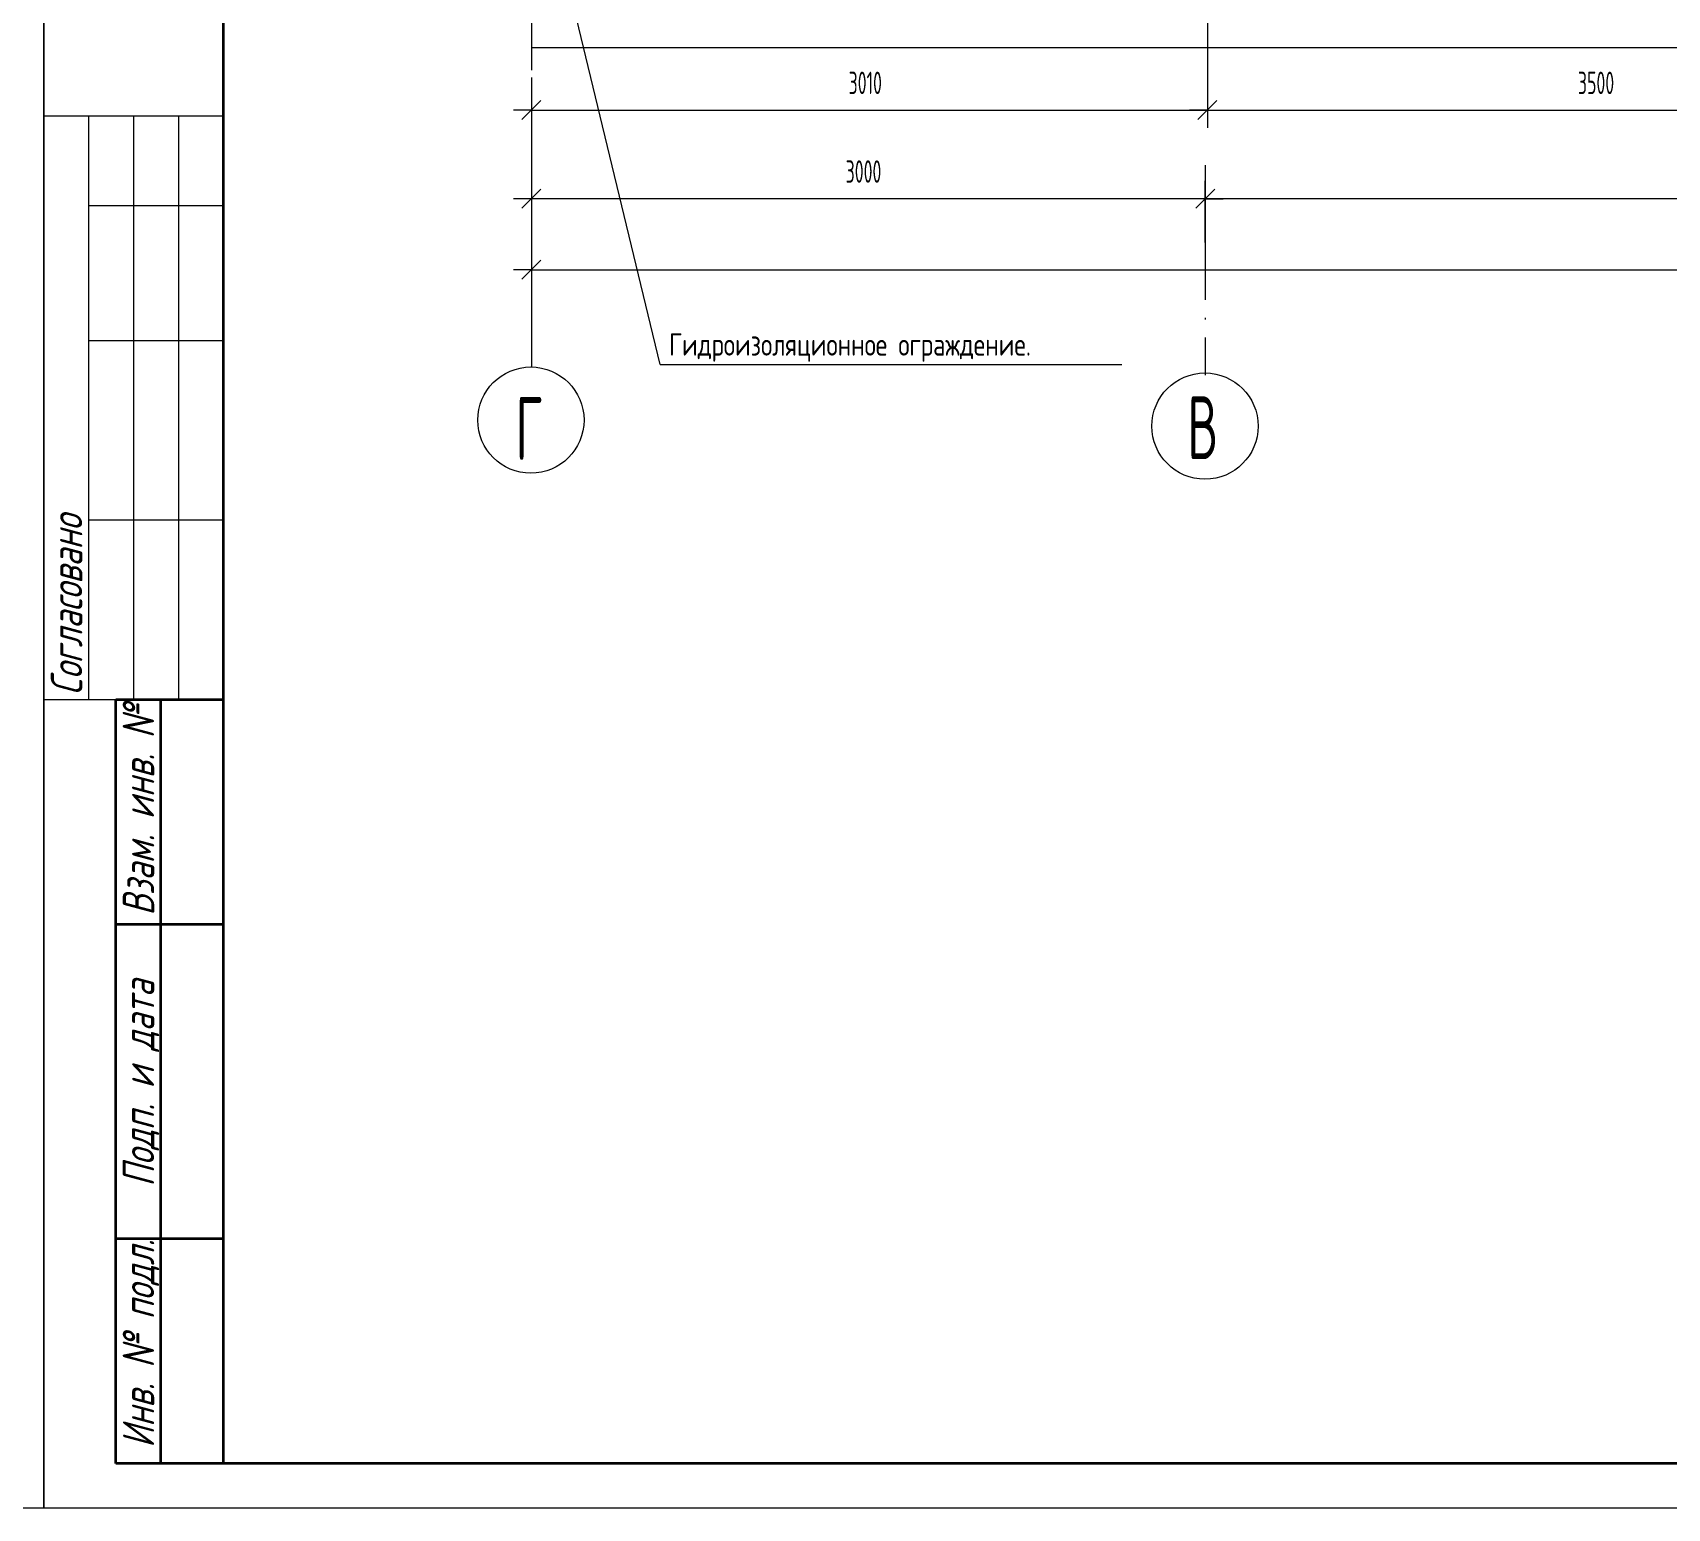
# Model space of a CAD drawing. Header units: millimetres. Extents: x -2281 to 5887, y 0 to 4166.
# Drawn here: x 2521.8 to 2703.7, y 0 to 164.3 of the extents above; entities that cross this region are included whole.
import ezdxf

# ---------------------------------------------------------------- set-up
doc = ezdxf.new("R2010")
doc.units = ezdxf.units.MM
for name, pattern in [('K5LT32848', [19.2, 15, -2, 0.2, -2]), ('K5LT_BASIC', [0]), ('K5LT_THIN', [0])]:
    doc.linetypes.add(name, pattern=pattern)
doc.layers.add('Системный слой', color=7, linetype='Continuous')
doc.styles.add('KDIMTEXTSTYLE', font='GOST_AU.SHX', dxfattribs={"width": 0.96, "oblique": 15, "height": 5})
doc.styles.add('KTEXTSTYLE', font='GOST_AU.SHX', dxfattribs={"width": 0.96, "height": 5})
doc.dimstyles.new('KDIMSTYLE (0.03)', dxfattribs={"dimtxt": 5, "dimasz": 1, "dimexe": 2, "dimexo": 0, "dimgap": 1, "dimtad": 1, "dimlfac": 40, "dimtxsty": 'KDIMTEXTSTYLE', "dimsah": 1, "dimcen": 0, "dimdle": 1, "dimadec": 0, "dimazin": 0, "dimtfac": 0.667, "dimtmove": 0, "dimatfit": 3, "dimfxl": 1, "dimtvp": 1, "dimtolj": 1, "dimtzin": 0, "dimarcsym": 0})

# ---------------------------------------------------------------- blocks, each defined once
blk = doc.blocks.new('D7')
at = {"layer": 'Системный слой', "color": 7, "linetype": 'K5LT_THIN', "lineweight": 13, "transparency": 16777216}
for p, q in [((2652.25, 140.92), (2652.25, 147.81)), ((2802.25, 149.09), (2802.25, 143.81)), ((2652.25, 145.81), (2650.25, 145.81)), ((2653.31, 146.87), (2651.19, 144.75)), ((2802.25, 145.81), (2652.25, 145.81)), ((2801.19, 144.75), (2803.31, 146.87)), ((2802.25, 145.81), (2804.25, 145.81))]:
    blk.add_line(p, q, dxfattribs=at)
at = {"transparency": 16777216}
blk.add_wipeout([(2738.73, 146.81), (2738.73, 150.38), (2743.56, 150.38), (2743.56, 146.81)], dxfattribs=at).dxf.layer = 'Системный слой'
at = {"layer": 'Системный слой', "color": 7, "transparency": 16777216, "insert": (2738.73, 150.08), "char_height": 2.5, "attachment_point": 1, "style": 'KTEXTSTYLE'}
blk.add_mtext('\\H3.5;\\W0.965;\\Q15;\\Q0;\\W0.715;\\H2.50;6000', dxfattribs=at)
blk = doc.blocks.new('KDIMARROW_03')
at = {"layer": 'Системный слой', "color": 0, "linetype": 'K5LT_THIN', "lineweight": 13}
for p, q in [((-1.06, -1.06), (1.06, 1.06)), ((0, 0), (-1, 0)), ((0, 0), (2, 0))]:
    blk.add_line(p, q, dxfattribs=at)
blk = doc.blocks.new('D9')
at = {"layer": 'Системный слой', "color": 7, "linetype": 'K5LT_THIN', "lineweight": 13, "transparency": 16777216}
for p, q in [((2577.25, 141), (2577.25, 135.9)), ((2578.31, 138.96), (2576.19, 136.84)), ((2951.19, 136.84), (2953.31, 138.96)), ((2952.25, 137.17), (2952.25, 139.9)), ((2577.25, 137.9), (2575.25, 137.9)), ((2577.25, 137.9), (2952.25, 137.9)), ((2952.25, 137.9), (2954.25, 137.9))]:
    blk.add_line(p, q, dxfattribs=at)
at = {"transparency": 16777216}
blk.add_wipeout([(2807.3, 138.9), (2807.3, 142.47), (2812.96, 142.47), (2812.96, 138.9)], dxfattribs=at).dxf.layer = 'Системный слой'
at = {"layer": 'Системный слой', "color": 7, "transparency": 16777216, "insert": (2807.3, 142.17), "char_height": 2.5, "attachment_point": 1, "style": 'KTEXTSTYLE'}
blk.add_mtext('\\H3.5;\\W0.965;\\Q15;\\Q0;\\W0.715;\\H2.50;15000', dxfattribs=at)
blk = doc.blocks.new('D10')
at = {"layer": 'Системный слой', "color": 7, "linetype": 'K5LT_THIN', "lineweight": 13, "transparency": 16777216}
for p, q in [((2577.25, 152.59), (2577.25, 143.81)), ((2577.25, 145.81), (2575.25, 145.81)), ((2578.31, 146.87), (2576.19, 144.75)), ((2652.25, 145.81), (2577.25, 145.81)), ((2651.19, 144.75), (2653.31, 146.87)), ((2652.25, 147.32), (2652.25, 143.81)), ((2652.25, 145.81), (2654.25, 145.81))]:
    blk.add_line(p, q, dxfattribs=at)
at = {"transparency": 16777216}
blk.add_wipeout([(2612.23, 147.06), (2612.23, 150.63), (2617.06, 150.63), (2617.06, 147.06)], dxfattribs=at).dxf.layer = 'Системный слой'
at = {"layer": 'Системный слой', "color": 7, "transparency": 16777216, "insert": (2612.23, 150.08), "char_height": 2.5, "attachment_point": 1, "style": 'KTEXTSTYLE'}
blk.add_mtext('\\H3.5;\\W0.965;\\Q15;\\Q0;\\W0.715;\\H2.50;3000', dxfattribs=at)
blk = doc.blocks.new('U507')
at = {"layer": 'Системный слой', "color": 7, "linetype": 'K5LT_THIN', "lineweight": 13}
for q in [(2581, 171.15), (2642.98, 127.33)]:
    blk.add_line((2591.57, 127.33), q, dxfattribs=at)
at = {"layer": 'Системный слой', "color": 7, "insert": (2592.57, 130.83), "char_height": 2.5, "attachment_point": 1, "style": 'KTEXTSTYLE'}
blk.add_mtext('\\H3.5;\\W0.965;\\Q15;\\Q0;\\H2.50;Гидроизоляционное ограждение.', dxfattribs=at)
blk = doc.blocks.new('D143')
at = {"layer": 'Системный слой', "color": 7, "linetype": 'K5LT_THIN', "lineweight": 13, "transparency": 16777216}
for p, q in [((2652.5, 170.75), (2652.5, 153.68)), ((2577.25, 159.3), (2577.25, 153.68)), ((2578.31, 156.74), (2576.19, 154.62)), ((2651.44, 154.62), (2653.56, 156.74)), ((2577.25, 155.68), (2575.25, 155.68)), ((2577.25, 155.68), (2652.5, 155.68)), ((2652.5, 155.68), (2654.5, 155.68))]:
    blk.add_line(p, q, dxfattribs=at)
at = {"transparency": 16777216}
blk.add_wipeout([(2612.56, 156.68), (2612.56, 160.25), (2617, 160.25), (2617, 156.68)], dxfattribs=at).dxf.layer = 'Системный слой'
at = {"layer": 'Системный слой', "color": 7, "transparency": 16777216, "insert": (2612.56, 159.95), "char_height": 2.5, "attachment_point": 1, "style": 'KTEXTSTYLE'}
blk.add_mtext('\\H3.5;\\W0.965;\\Q15;\\Q0;\\W0.715;\\H2.50;3010', dxfattribs=at)
blk = doc.blocks.new('D144')
at = {"layer": 'Системный слой', "color": 7, "linetype": 'K5LT_THIN', "lineweight": 13, "transparency": 16777216}
for p, q in [((2652.5, 162.9), (2652.5, 153.68)), ((2740, 161.65), (2740, 153.68)), ((2653.56, 156.74), (2651.44, 154.62)), ((2738.94, 154.62), (2741.06, 156.74)), ((2652.5, 155.68), (2650.5, 155.68)), ((2652.5, 155.68), (2740, 155.68)), ((2740, 155.68), (2742, 155.68))]:
    blk.add_line(p, q, dxfattribs=at)
at = {"transparency": 16777216}
blk.add_wipeout([(2693.73, 156.68), (2693.73, 160.25), (2698.56, 160.25), (2698.56, 156.68)], dxfattribs=at).dxf.layer = 'Системный слой'
at = {"layer": 'Системный слой', "color": 7, "transparency": 16777216, "insert": (2693.73, 159.95), "char_height": 2.5, "attachment_point": 1, "style": 'KTEXTSTYLE'}
blk.add_mtext('\\H3.5;\\W0.965;\\Q15;\\Q0;\\W0.715;\\H2.50;3500', dxfattribs=at)

msp = doc.modelspace()

# ---------------------------------------------------------------- linework, layer by layer
at = {"color": 7, "linetype": 'K5LT_THIN', "lineweight": 13}
for p, q in [((2523, 0), (2523, 594)), ((2523, 594), (2523, 0)), ((2523, 90), (2523, 155)), ((2543, 155), (2523, 155)), ((2528, 90), (2528, 155)), ((2533, 90), (2533, 155)), ((2538, 90), (2538, 155)), ((2543, 145), (2528, 145)), ((2543, 130), (2528, 130)), ((2543, 110), (2528, 110)), ((2543, 90), (2523, 90)), ((2523, 0), (1682, 0)), ((3364, 0), (2523, 0))]:
    msp.add_line(p, q, dxfattribs=at)
at = {"color": 5, "linetype": 'K5LT_BASIC', "lineweight": 35, "true_color": 0x0000ff}
for p, q in [((2543, 5), (2543, 589)), ((2531, 5), (2531, 90)), ((2543, 90), (2531, 90)), ((2536, 5), (2536, 90)), ((2543, 65), (2531, 65)), ((2543, 30), (2531, 30)), ((2543, 5), (2531, 5)), ((3359, 5), (2543, 5))]:
    msp.add_line(p, q, dxfattribs=at)
at = {"layer": 'Системный слой', "color": 1, "linetype": 'K5LT32848', "lineweight": 18, "true_color": 0xff0000}
for p, q in [((2577.24817, 175.11824), (2577.24817, 127.06704)), ((2652.24817, 149.54934), (2652.24817, 126.14934))]:
    msp.add_line(p, q, dxfattribs=at)
at = {"layer": 'Системный слой', "color": 7, "linetype": 'K5LT_THIN', "lineweight": 13}
msp.add_line((2577.39047, 162.65325), (2952.40686, 162.65325), dxfattribs=at)
for centre in [(2577.19817, 121.15873), (2652.22317, 120.48856)]:
    msp.add_circle(centre, 5.91427, dxfattribs=at)

# ---------------------------------------------------------------- texts
at = {"color": 7, "char_height": 2.5, "attachment_point": 1, "rotation": 90, "style": 'KTEXTSTYLE'}
for s, insert in [('\\H3.5;\\W0.965;\\Q15;\\Q15;Согласовано', (2523.77333, 90.5)), ('\\H3.5;\\W0.965;\\Q15;\\Q15;Взам. инв. №', (2531.77333, 65.98201)), ('\\H3.5;\\W0.965;\\Q15;\\Q15;Подп. и дата', (2531.77333, 35.7968)), ('\\H3.5;\\W0.965;\\Q15;\\Q15;Инв. № подл.', (2531.77333, 6.71162))]:
    msp.add_mtext(s, dxfattribs=dict(at, insert=insert))
at = {"layer": 'Системный слой', "color": 7, "char_height": 2.5, "attachment_point": 1, "style": 'KTEXTSTYLE'}
for s, insert in [('\\H3.5;\\W0.965;\\Q15;\\Q0;\\W0.715;\\H7.00;Г', (2575.48869, 123.73778)), ('\\H3.5;\\W0.965;\\Q15;\\Q0;\\W0.715;\\H7.00;В', (2650.27848, 123.81448))]:
    msp.add_mtext(s, dxfattribs=dict(at, insert=insert))

# ---------------------------------------------------------------- next in the draw order: dimensions: what is measured, and where the dimension line sits
at = {"layer": 'Системный слой', "color": 7}
dim = msp.add_linear_dim(base=(2802.24817, 145.8124), p1=(2652.24817, 140.91629), p2=(2802.24817, 149.08637), dimstyle='KDIMSTYLE (0.03)', override={"dimexo": 0, "dimpost": '\\H2.5;\\W0.715;\\Q0;<>', "dimblk1": 'KDIMARROW_03', "dimblk2": 'KDIMARROW_03', "dimse1": 0, "dimse2": 0, "dimclrt": 7, "dimtolj": 1}, dxfattribs=at)
dim.commit()
dim.dimension.update_dxf_attribs({"geometry": 'D7', "text_midpoint": (2741.24817, 145.8124), "dimtype": 160})

# ---------------------------------------------------------------- next in the draw order: dimensions: what is measured, and where the dimension line sits
for base, p1, p2, picture, middle in [((2652.24817, 145.8124), (2577.24817, 152.5889), (2652.24817, 147.31751), 'D10', (2614.74817, 145.8124)), ((2577.24817, 137.90013), (2952.24817, 137.16912), (2577.24817, 140.99537), 'D9', (2810.24817, 137.90013))]:
    dim = msp.add_linear_dim(base=base, p1=p1, p2=p2, dimstyle='KDIMSTYLE (0.03)', override={"dimexo": 0, "dimpost": '\\H2.5;\\W0.715;\\Q0;<>', "dimblk1": 'KDIMARROW_03', "dimblk2": 'KDIMARROW_03', "dimse1": 0, "dimse2": 0, "dimclrt": 7, "dimtolj": 1}, dxfattribs=at)
    dim.commit()
    dim.dimension.update_dxf_attribs({"geometry": picture, "text_midpoint": middle, "dimtype": 160})

# ---------------------------------------------------------------- next in the draw order: block references
at = {"layer": 'Системный слой'}
msp.add_blockref('U507', (0, 0), dxfattribs=at)

# ---------------------------------------------------------------- next in the draw order: dimensions: what is measured, and where the dimension line sits
at = {"layer": 'Системный слой', "color": 7}
dim = msp.add_linear_dim(base=(2577.24817, 155.68324), p1=(2652.49817, 170.75309), p2=(2577.24817, 159.29812), dimstyle='KDIMSTYLE (0.03)', override={"dimexo": 0, "dimpost": '\\H2.5;\\W0.715;\\Q0;<>', "dimblk1": 'KDIMARROW_03', "dimblk2": 'KDIMARROW_03', "dimse1": 0, "dimse2": 0, "dimclrt": 7, "dimtolj": 1}, dxfattribs=at)
dim.commit()
dim.dimension.update_dxf_attribs({"geometry": 'D143', "text_midpoint": (2614.87317, 155.68324), "dimtype": 160})

# ---------------------------------------------------------------- next in the draw order: dimensions: what is measured, and where the dimension line sits
dim = msp.add_linear_dim(base=(2652.49817, 155.68324), p1=(2739.99817, 161.64809), p2=(2652.49817, 162.90329), dimstyle='KDIMSTYLE (0.03)', override={"dimexo": 0, "dimpost": '\\H2.5;\\W0.715;\\Q0;<>', "dimblk1": 'KDIMARROW_03', "dimblk2": 'KDIMARROW_03', "dimse1": 0, "dimse2": 0, "dimclrt": 7, "dimtolj": 1}, dxfattribs=at)
dim.commit()
dim.dimension.update_dxf_attribs({"geometry": 'D144', "text_midpoint": (2696.24817, 155.68324), "dimtype": 160})

doc.saveas('drawing.dxf')
